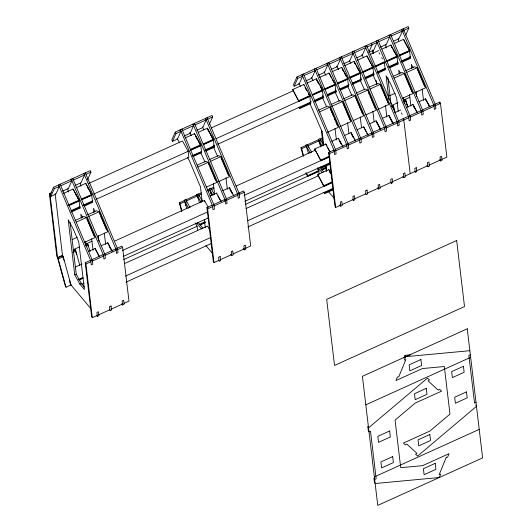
<?xml version="1.0" encoding="UTF-8"?>
<svg xmlns="http://www.w3.org/2000/svg" width="532" height="532" viewBox="0 0 532 532"><rect width="100%" height="100%" fill="white"/><g stroke="black" fill="none" stroke-linecap="round" stroke-linejoin="round"><path stroke-width="0.8" d="M403.934 358.069L405.045 355.363L410.797 354.824M405.045 355.363L405.763 356.673L404.373 360.051L405.816 359.645L398.82 376.723L397.377 377.128L395.981 380.54L422.428 368.556L444.313 366.515L449.972 414.102L429.863 431.086L403.416 443.07L405.437 444.932L406.82 444.054L416.955 453.364L415.572 454.248L417.58 456.09L476.486 406.335L475.768 405.025M53.599 187.217L50.121 194.951L50.833 196.434L55.8 194.18L59.278 186.446L58.567 184.97L53.599 187.217L54.304 188.7L50.833 196.434M70.723 180.282L71.228 179.158L72.718 178.486L104.897 254.396L105.376 258.419L103.886 259.097L103.407 255.067L71.228 179.158M71.893 180.734L60.768 185.774L60.056 184.291L71.188 179.251L71.893 180.734L68.415 188.468L62.483 191.154M84.515 175.015L73.383 180.055L72.678 178.579L83.803 173.532L84.515 175.015L81.037 182.749L75.098 185.435M87.494 179.823L90.972 172.089L90.267 170.606L85.293 172.86L86.004 174.336L90.972 172.089M175.287 132.089L171.809 139.823L172.521 141.306L177.495 139.045L180.973 131.318L180.268 129.835L175.287 132.089L175.999 133.572L172.521 141.306M179.803 130.865L180.308 129.742L181.798 129.07L213.977 204.98L214.456 209.003L212.966 209.681L212.487 205.651L180.308 129.742M193.595 125.599L182.463 130.639L181.758 129.163L192.883 124.116L193.595 125.599L190.117 133.333L184.185 136.019M206.217 119.88L195.084 124.92L194.38 123.444L205.505 118.403L206.217 119.88L202.739 127.614L196.8 130.3M209.196 124.688L212.674 116.954L211.962 115.477L206.995 117.725L207.706 119.208L212.674 116.954M296.956 76.974L293.478 84.708L294.189 86.184L299.157 83.936L302.635 76.202L301.923 74.719L296.956 76.974L297.661 78.45L294.189 86.184M315.25 70.483L304.124 75.524L303.413 74.048L314.545 69.007L315.25 70.483L311.772 78.217L305.84 80.904M326.701 64.319L327.207 63.195L328.696 62.517L360.869 138.433L361.348 142.456L359.858 143.135L359.379 139.105L327.207 63.195M327.872 64.771L316.74 69.812L316.035 68.329L327.16 63.288L327.872 64.771L324.394 72.498L318.455 75.192M340.493 59.052L329.361 64.093L328.65 62.61L339.782 57.569L340.493 59.052L337.015 66.786L331.077 69.473M353.108 53.333L341.983 58.374L341.271 56.897L352.403 51.857L353.108 53.333L349.63 61.067L343.699 63.754M365.73 47.614L354.598 52.661L353.893 51.178L365.019 46.138L365.73 47.614L362.252 55.348L357.058 57.702M369.028 51.724L372.187 44.688L371.482 43.212M377.155 42.44L367.22 46.942L366.508 45.459L376.45 40.957L377.155 42.44L373.677 50.174L368.709 52.422M390.096 35.597L390.601 34.474L422.774 110.383L423.253 114.413L421.763 115.085L421.284 111.062L389.111 35.152L390.601 34.474M389.776 36.721L378.644 41.762L377.939 40.286L389.065 35.245L389.776 36.721L386.298 44.455L380.36 47.142M390.555 34.567L401.687 29.526L402.398 31.009L398.92 38.736L393.727 41.09M403.422 31.361L403.888 30.331L408.855 28.083L408.144 26.6L403.176 28.848L403.888 30.331M405.69 35.112L408.855 28.083M54.304 188.7L59.278 186.446M175.999 133.572L180.973 131.318M297.661 78.45L302.635 76.202M391.266 36.05L402.398 31.009M62.816 255.18L57.536 257.574L56.818 256.264L49.39 193.728L51.651 192.704M184.983 138.001L194.632 133.632L200.697 144.711L200.79 145.469L190.403 150.177M344.503 65.735L354.146 61.366L360.211 72.452L360.304 73.21L349.916 77.911M63.454 193.402L73.097 189.033L79.168 200.118L79.261 200.877L68.874 205.578M76.076 187.69L85.719 183.321L91.79 194.399L91.876 195.158L81.489 199.866M198.516 132.215L207.42 128.185L213.485 139.271L213.578 140.022L203.191 144.731M292.706 89.549L303.839 84.502L309.903 95.587L309.996 96.345L298.864 101.386L292.706 89.549L298.864 101.386M306.811 83.158L316.46 78.789L322.525 89.868L322.618 90.626L312.231 95.334M319.433 77.439L329.075 73.07L335.147 84.156L335.233 84.914L324.846 89.615M332.048 71.72L341.697 67.351L347.762 78.437L347.855 79.195L337.468 83.903M357.291 60.289L366.934 55.92L373.005 67.005L373.092 67.764L362.704 72.465M369.906 54.57L378.811 50.54M382.076 49.057L390.98 45.027L397.052 56.113L397.138 56.864L386.751 61.572M393.953 43.677L403.602 39.308L409.667 50.394L409.76 51.152L399.372 55.853M88.744 183.427L182.463 140.973L188.162 151.307L188.873 157.292L95.873 199.42M211.184 127.959L293.571 90.64M190.31 149.419L200.697 144.711M349.83 77.153L360.211 72.452M68.036 205.159L79.168 200.118M81.403 199.108L91.79 194.399M203.098 143.972L213.485 139.271M298.778 100.628L309.903 95.587M312.138 94.576L322.525 89.868M324.015 89.196L335.147 84.156M337.374 83.145L347.762 78.437M362.618 71.707L373.005 67.005M374.495 66.327L384.882 61.626M386.664 60.814L397.052 56.113M399.279 55.095L409.667 50.394M68.708 205.418L78.537 200.97M81.556 199.6L91.384 195.151M93.652 194.12L188.887 150.975M190.396 150.29L200.976 145.502M203.244 144.471L213.824 139.677M216.092 138.653L309.817 96.192L308.307 93.433M312.836 94.822L322.665 90.374M324.932 89.343L330.219 86.949M331.735 86.264L335.512 84.548M337.78 83.524L347.602 79.075M349.87 78.044L360.457 73.25M362.724 72.226L373.304 67.431M376.324 66.061L383.885 62.636M386.91 61.266L396.732 56.818M399 55.787L409.58 50.992L410.292 56.984L401.221 61.094M375.326 66.753L384.969 62.377M70.936 210.725L79.999 206.615M83.025 205.246L92.854 200.79M192.617 155.597L201.688 151.487M204.714 150.117L214.536 145.668M217.561 144.298L311.28 101.838M314.306 100.468L323.376 96.359M327.153 94.649L336.224 90.54M340.001 88.824L349.072 84.714M352.098 83.344L361.168 79.241M364.945 77.526L374.016 73.416M377.793 71.707L385.354 68.282M388.373 66.912L398.202 62.463M192.65 155.916L201.548 151.886L201.641 152.644L192.737 156.674M352.164 83.65L361.068 79.62L360.31 78.231M71.115 211.324L80.019 207.287L80.113 208.045L71.208 212.082M83.737 205.605L92.641 201.568L92.728 202.326L84.568 206.024M205.438 150.47L214.343 146.44L213.578 145.05M314.472 101.073L323.376 97.043L322.618 95.654M327.094 95.354L335.998 91.324L335.24 89.941M339.715 89.642L348.613 85.605L348.706 86.364L340.547 90.061M364.952 78.204L373.856 74.174L373.098 72.791M377.574 72.492L385.733 68.794M388.998 67.311L397.903 63.281L397.145 61.892M401.62 61.599L410.518 57.562L409.76 56.179M352.251 84.408L361.155 80.379L361.068 79.62M205.525 151.228L214.429 147.198L214.343 146.44M299.716 108.555L310.848 103.514L310.755 102.756L299.629 107.797L299.716 108.555L298.957 107.171M314.565 101.831L323.469 97.802L323.376 97.043M327.187 96.112L336.084 92.083L335.998 91.324M365.038 78.962L373.943 74.932L373.856 74.174M377.66 73.25L385.82 69.552M389.83 67.737L397.989 64.04L397.903 63.281M401.707 62.35L410.611 58.321L410.518 57.562M75.025 220.501L83.93 216.464L86.53 217.475L95.042 237.565L84.654 242.266M87.64 214.782L96.545 210.745L99.145 211.756L107.664 231.846L97.276 236.547M197.465 165.026L205.625 161.329L208.225 162.34L216.743 182.429L206.356 187.131M209.342 159.647L218.246 155.617L220.847 156.621L229.365 176.71L218.233 181.751M318.382 110.25L327.286 106.22L329.887 107.225L338.399 127.314L327.273 132.355M330.997 104.531L339.901 100.501L342.502 101.506L351.02 121.595L339.888 126.643M343.619 98.819L352.523 94.782L355.123 95.793L363.642 115.883L353.255 120.584M356.241 93.1L365.145 89.07L367.745 90.074L376.257 110.164L365.87 114.872M368.856 87.381L377.76 83.351L380.36 84.355L388.879 104.445L377.747 109.486M392.902 76.488L401.806 72.458L404.406 73.463L412.925 93.552L402.538 98.26M405.524 70.776L414.428 66.739L417.028 67.744L425.547 87.833L414.415 92.881M76.142 222.177L86.53 217.475M88.758 216.458L99.145 211.756M197.844 167.041L208.225 162.34M210.459 161.329L220.847 156.621M319.499 111.933L329.887 107.225M331.376 106.546L342.502 101.506M344.736 100.495L355.123 95.793M357.358 94.782L367.745 90.074M369.973 89.063L380.36 84.355M394.019 78.171L404.406 73.463M406.641 72.452L417.028 67.744M72.192 239.566L77.386 237.212M389.331 95.893L395.269 93.206M73.396 249.661L79.328 246.974M86.011 243.949L91.95 241.255M392.018 105.323L397.949 102.629M403.15 100.275L409.826 97.25M73.369 250.399L75.63 249.375M86.191 244.594L87.694 243.909L88.279 245.97M197.738 197.931L196.793 194.486L198.283 193.814L202.26 201.069M211.204 193.914L209.415 188.767L210.905 188.095L214.482 194.626M391.665 106.207L393.175 105.522M403.728 100.741L405.989 99.717M57.609 257.96L62.577 255.706L63.228 256.717L70.982 284.959L66.015 287.214L65.363 286.209L57.609 257.96L58.261 258.964L66.015 287.214M72.97 250.998L75.198 249.993L75.85 250.998L79.727 265.122M85.592 245.285L87.813 244.274L90.161 251.437M181.671 211.463L179.297 202.832L184.278 200.577L186.838 208.531M201.355 192.837L198.389 194.187L199.453 196.694M207.287 190.15L209.515 189.139L211.636 195.503M213.844 187.178L211.005 188.468L211.656 189.472L213.791 188.508M303.333 156.341L300.966 147.71L305.933 145.462L308.493 153.422M320.896 146.905L318.555 139.743L307.423 144.784L308.487 147.298M323.01 137.728L320.045 139.071L321.109 141.579M391.592 106.653L393.075 105.981L393.727 106.992L395.203 112.345M403.469 101.273L405.697 100.269L408.037 107.431M58.261 258.964L63.228 256.717M72.884 252.341L75.85 250.998M86.244 246.289L88.465 245.279M181.891 210.898L179.949 203.836L184.93 201.581M186.419 200.903L197.552 195.862L196.893 194.858L185.768 199.899L186.832 202.413M199.041 195.191L201.262 194.18M207.946 191.154L210.167 190.15M303.559 155.783L301.617 148.721L306.585 146.466M308.075 145.795L319.207 140.754M320.696 140.076L322.924 139.065M392.244 107.664L393.727 106.992M404.121 102.284L406.348 101.273M209.921 196.115L216.597 193.096L221.152 201.409M369.434 123.856L376.111 120.831L380.666 129.143M88.392 251.523L95.068 248.497L99.617 256.81M101.007 245.804L107.69 242.778L112.239 251.091M222.708 190.675L229.385 187.65L233.94 195.962M329.74 156.82L320.836 160.85L314.678 149.007L325.803 143.966L329.98 151.587M331.749 141.273L338.425 138.254L342.974 146.566M344.364 135.56L351.047 132.535L355.595 140.847M356.985 129.841L363.662 126.816L368.217 135.128M382.222 118.41L388.905 115.384L393.454 123.697M394.844 112.691L400.782 110.004M406.268 107.517L412.952 104.491L417.5 112.804M418.89 101.798L425.567 98.772L430.122 107.085M114.486 241.182L204.428 200.438M236.175 186.054L315.536 150.104M75.338 267.064L82.014 264.038M92.315 317.697L91.597 316.387L85.22 262.715L90.187 260.461L90.906 261.771L85.931 264.018L92.315 317.697L97.283 315.443M91.677 259.789L102.802 254.742L103.521 256.052L92.395 261.092M104.299 254.07L115.424 249.029L116.142 250.339L105.01 255.38M214.004 262.569L213.285 261.259L206.908 207.58L211.889 205.325L212.601 206.635L207.626 208.89L214.004 262.569L218.985 260.314M213.379 204.654L224.504 199.613L225.222 200.923L214.09 205.964M225.994 198.935L237.126 193.894L237.844 195.204L226.712 200.245M238.615 193.216L243.583 190.968L244.301 192.278L250.678 245.95L245.711 248.205M335.672 207.447L334.954 206.137L328.577 152.465L333.544 150.217L334.262 151.52L329.288 153.775L335.672 207.447L340.64 205.199M335.034 149.539L346.159 144.498L346.877 145.808L335.752 150.849M347.655 143.82L358.781 138.779L359.499 140.089L348.367 145.13M372.892 132.388L384.018 127.348L384.736 128.658L373.61 133.698M385.514 126.669L396.639 121.629L397.357 122.939L386.225 127.979M398.129 120.957L408.064 116.455L408.782 117.765L398.847 122.26M409.56 115.776L420.686 110.736L421.404 112.046L410.272 117.087M434.797 104.345L439.764 102.091L440.483 103.401L446.86 157.08L441.893 159.327M90.786 260.786L92.275 260.108L60.096 184.198L58.606 184.877L90.786 260.786L91.265 264.816L92.754 264.138L92.275 260.108M103.407 255.067L104.897 254.396M116.023 249.355L117.512 248.677L85.339 172.767L83.85 173.439L116.023 249.355L116.501 253.378L117.991 252.707L117.512 248.677M212.487 205.651L213.977 204.98M225.103 199.939L226.599 199.261L194.419 123.351L192.93 124.023L225.103 199.939L225.581 203.962L227.078 203.291L226.599 199.261M237.724 194.22L239.214 193.542L207.034 117.632L205.545 118.31L237.724 194.22L238.203 198.243L239.693 197.572L239.214 193.542M334.143 150.536L335.632 149.864L303.453 73.955L301.963 74.626L334.143 150.536L334.621 154.566L336.111 153.894L335.632 149.864M346.764 144.824L348.254 144.145L316.075 68.236L314.585 68.914L346.764 144.824L347.243 148.847L348.733 148.175L348.254 144.145M359.379 139.105L360.869 138.433M372.001 133.386L373.491 132.714L341.311 56.804L339.822 57.476L372.001 133.386L372.48 137.416L373.969 136.737L373.491 132.714M384.623 127.673L386.112 126.995L353.933 51.085L352.443 51.764L384.623 127.673L385.102 131.697L386.591 131.025L386.112 126.995M397.238 121.954L398.727 121.276L366.555 45.366L365.065 46.045L397.238 121.954L397.717 125.984L399.206 125.306L398.727 121.276M408.669 116.781L410.159 116.102L377.979 40.193L376.49 40.864L408.669 116.781L409.148 120.804L410.638 120.132L410.159 116.102M421.284 111.062L422.774 110.383M433.906 105.343L435.395 104.671L403.216 28.755L401.727 29.433L433.906 105.343L434.385 109.373L435.874 108.694L435.395 104.671M122.599 247.413L117.632 249.661L116.914 248.351L121.881 246.103L122.599 247.413L128.977 301.085L124.009 303.333M239.333 194.526L244.301 192.278M435.515 105.655L440.483 103.401M320.836 160.85L320.743 160.092L329.647 156.062M122.42 250.499L207.826 211.809M244.108 195.377L329.514 156.681M74.746 274.831L68.202 219.769L73.256 228.993L78.749 241.947L84.402 289.534L79.8 284.048L74.746 274.831L76.236 274.153L70.084 222.383M123.131 256.49L208.537 217.801M244.82 201.362L330.226 162.672M329.76 163.563L321.594 167.261L321.687 168.019L329.847 164.322M199.227 224.424L205.159 221.731M78.437 279.493L82.886 277.471M318.821 170.592L318.907 171.351L307.782 176.391L307.689 175.633L318.821 170.592L317.305 167.819M321.049 169.582L325.504 167.56M200.059 224.843L205.252 222.489M79.135 279.739L82.912 278.023M123.73 259.536L197.04 226.319M200.065 224.956L205.359 222.556M245.412 204.408L317.97 171.537M321.754 169.828L326.289 167.773M79.268 279.912L82.979 278.229M321.887 170.001L326.335 167.986M332.041 182.755L323.875 186.453L317.717 174.609L328.849 169.568L331.882 175.108M124.335 263.699L207.473 226.034L209.774 230.157M246.017 208.571L318.575 175.7M79.8 284.048L81.29 283.376L84.355 287.034M81.815 284.214L84.043 283.204M323.875 186.453L323.788 185.695L331.948 181.997M125.466 276.101L210.872 237.412M247.905 220.634L331.802 182.622M126.177 282.086L211.583 243.397M247.859 226.965L333.271 188.268M333.544 188.827L324.64 192.863L324.726 193.621L333.63 189.585M98.772 314.771L109.898 309.73M111.394 309.052L122.52 304.011M220.474 259.636L231.6 254.595M233.089 253.917L244.221 248.876M342.129 204.521L353.255 199.48M354.751 198.808L365.876 193.761M367.366 193.089L378.498 188.049M379.988 187.37L391.113 182.33M392.609 181.658L403.735 176.611M405.224 175.939L415.159 171.437M416.656 170.759L427.781 165.718M429.271 165.046L440.403 160.006M97.396 316.427L98.892 315.755L98.413 311.725L96.917 312.404L97.396 316.427L96.339 315.17M122.639 304.996L124.129 304.317L123.65 300.294L122.16 300.966L122.639 304.996L121.582 303.732M231.719 255.579L233.209 254.901L232.73 250.878L231.24 251.55L231.719 255.579L230.662 254.316M244.334 249.86L245.831 249.189L245.352 245.159L243.862 245.837L244.334 249.86L243.277 248.604M340.753 206.183L342.249 205.505L341.77 201.482L340.274 202.153L340.753 206.183L339.695 204.92M353.374 200.464L354.864 199.793L354.385 195.763L352.896 196.434L353.374 200.464L352.317 199.207M378.611 189.033L380.107 188.355L379.629 184.331L378.132 185.003L378.611 189.033L377.554 187.769M391.233 183.314L392.722 182.642L392.244 178.612L390.754 179.284L391.233 183.314L390.175 182.057M403.854 177.595L405.344 176.923L404.865 172.893L403.376 173.572L403.854 177.595L402.797 176.338M427.901 166.702L429.391 166.031L428.912 162.001L427.422 162.679L427.901 166.702L426.844 165.445M440.516 160.99L442.006 160.312L441.533 156.282L440.037 156.96L440.516 160.99L439.459 159.726M470.348 354.724L468.858 355.396L474.517 402.983L476.007 402.312M365.803 404.825L470.66 357.324M374.368 476.878L479.219 429.377M405.763 356.673L469.869 350.694M323.622 171.909L320.038 167.647L318.548 168.318L322.133 172.587M328.59 191.693L334.409 198.622M202.985 228.241L198.383 222.755L196.893 223.433L201.495 228.92M205.877 245.545L212.753 253.737M70.424 284.294L90.52 308.241M407.386 105.037L406.727 104.033L407.412 105.276M320.237 144.518L318.555 139.743M300.966 147.71L301.617 148.721M185.309 204.341L185.961 205.345M179.297 202.832L179.949 203.836M76.229 253.757L76.881 254.762M63.607 259.476L64.266 260.481M69.3 280.191L69.951 281.195M70.33 283.955L70.982 284.959M404.067 40.758L409.76 51.152M413.264 67.87L411.322 64.325L411.815 68.435M426.039 100.222L429.45 106.46M425.886 100.109L426.637 101.492M428.526 104.937L429.284 106.32M391.452 46.477L397.138 56.864M391.299 46.364L392.051 47.747M393.939 51.192L394.697 52.575M397.231 62.65L397.989 64.04M400.257 72.877L398.707 70.044L399.193 74.154M416.829 112.172L412.952 104.491M413.643 106.52L414.401 107.896M416.29 111.348L417.041 112.724M379.057 52.768L379.808 54.151M381.697 57.602L382.455 58.979M401.401 112.924L402.159 114.307M403.096 118.703L403.815 120.013L410.192 173.685M370.817 63.607L366.934 55.92M371.575 64.99L373.092 67.764M373.185 73.542L373.943 74.932M361.893 54.696L363.482 57.602M373.025 75.025L377.122 84.063M392.782 123.065L388.905 115.384M389.218 116.721L389.976 118.097M390.727 119.481L392.616 122.932M355.376 64.199L354.146 61.366M357.271 67.664L359.167 71.128M354.631 62.976L355.389 64.352M356.141 65.735L358.029 69.187M360.25 77.931L361.009 79.308L360.297 73.323M349.278 60.415L350.867 63.315M360.403 80.738L364.5 89.775M378.857 126.436L376.111 120.831M379.615 127.82L380.373 129.203M376.975 123.125L377.733 124.508M378.485 125.885L380.373 129.336M346.339 76.422L341.697 67.351M347.097 77.812L347.855 79.195M342.389 69.379L343.147 70.763M345.035 74.207L345.787 75.591M336.656 66.134L338.645 69.759M347.782 86.457L351.885 95.494M366.029 131.73L363.662 126.816M366.787 133.113L367.925 135.195M331.443 77.985L329.075 73.07M332.201 79.368L334.096 82.832M335.326 90.699L336.084 92.083M324.035 71.847L326.023 75.478M335.167 92.176L339.263 101.213M351.891 134.676L353.787 138.14M354.545 139.524L355.303 140.913M351.359 133.871L353.248 137.323M316.926 80.239L319.2 84.395M319.958 85.778L322.618 90.626M316.773 80.126L318.661 83.577M320.55 87.022L322.439 90.473L323.15 96.458M322.711 96.412L323.469 97.802M311.42 77.566L313.009 80.472M322.545 97.888L326.648 106.925M339.655 141.086L341.551 144.551M339.117 140.282L341.005 143.726M305.062 87.341L306.964 90.806M308.859 94.27L309.996 96.345M305.667 88.605L306.419 89.981M298.798 83.285L300.387 86.184M309.923 103.607L322.106 131.703L323.762 145.648M322.106 131.703L321.388 130.393L323.143 145.163M326.655 146.107L325.803 143.966M327.413 147.497L329.9 152.205M328.577 152.465L329.288 153.775M323.123 144.505L319.938 138.699L318.449 139.371L322.026 145.908M330.452 173.093L328.849 169.568M329.541 171.597L330.299 172.973M314.678 149.007L320.743 160.092M320.929 166.636L321.687 168.019M311.692 152.398L307.323 144.411L305.834 145.09L310.203 153.076M317.77 169.269L318.907 171.351M317.717 174.609L323.788 185.695M323.968 192.232L324.726 193.621M306.173 172.86L307.689 175.633M305.887 172.927L307.782 176.391M207.886 129.635L213.578 140.022M207.739 129.522L209.628 132.973M210.379 134.35L212.268 137.801M213.671 145.808L214.429 147.198M202.379 126.962L203.969 129.868M213.505 147.284L217.608 156.328M232.511 193.947L229.385 187.65M230.083 189.678L231.972 193.123M195.477 135.773L200.79 145.469M195.497 135.926L197.385 139.377M198.137 140.761L200.783 145.588L201.495 151.573M189.758 132.681L191.347 135.58M200.89 153.003L204.986 162.041M217.827 195.929L220.86 201.468M209.415 188.767L212.993 195.304M177.143 138.393L179.523 142.749M187.477 157.273L189.458 160.897L200.444 186.812L202.2 201.581M208.245 207.32L204.468 200.418L204.64 201.914M206.908 207.58L207.626 208.89M196.793 194.486L201.169 202.473M190.037 207.513L185.668 199.527L184.172 200.205L188.547 208.185M195.191 222.855L197.079 226.306L197.611 230.795M91.497 194.466L85.719 183.321M87.547 187.417L88.305 188.793M90.194 192.245L90.945 193.621M94.995 211.171L93.446 208.338L93.931 212.441M111.946 251.157L107.69 242.778M109.891 247.566L110.649 248.949M79.261 200.877L73.097 189.033M75.305 193.821L76.063 195.204M77.951 198.649L78.703 200.032M79.354 206.662L80.113 208.045M82.766 217.601L80.824 214.05L81.31 218.16M98.952 256.185L95.068 248.497M49.39 193.728L50.108 195.038L57.536 257.574M85.22 262.715L85.931 264.018M76.236 274.153L81.29 283.376M417.327 69.12L424.569 86.197M404.712 74.839L411.948 91.916M380.666 85.732L387.901 102.809M368.357 92.196L369.301 94.417M369.933 95.906L370.877 98.134M371.509 99.617L375.286 108.528M355.742 97.908L362.352 113.502M342.808 102.882L350.043 119.959M330.186 108.601L332.074 113.057M332.706 114.54L333.65 116.767M334.276 118.25L335.22 120.478M335.852 121.968L337.428 125.678M221.146 157.997L228.388 175.075M208.531 163.716L209.156 165.199M209.788 166.682L215.453 180.049M99.451 213.133L100.076 214.615M100.708 216.098L106.373 229.465M86.829 218.845L94.071 235.922M405.597 99.896L406.521 103.281M392.975 105.609L394.112 109.745M197.552 195.862L199.46 202.818M75.092 249.621L76.043 253.066M63.235 258.093L62.477 255.333L55.142 193.628M69.506 280.943L70.124 283.204M439.764 102.091L439.957 103.72M425.567 98.772L425.66 99.531M422.155 88.97L423.525 100.455M416.137 91.59L416.722 96.525M403.602 39.308L403.688 40.066M409.54 94.683L410.904 106.174M398.262 38.184L398.654 41.476M403.515 97.309L404.3 103.886M396.965 56.711L397.677 62.696M390.98 45.027L391.073 45.785M398.189 111.068L396.626 97.941L391.133 84.98L386.086 75.763L388.919 99.59M385.74 44.721L386.132 48.013M387.868 77.552L390.993 103.846M384.343 62.43L385.055 68.415M385.494 105.575L386.857 117.067M373.118 50.44L373.511 53.732M372.5 49.955L372.892 53.247M376.117 80.399L376.609 84.515M372.919 67.604L373.63 73.596M372.872 111.294L374.142 121.961M360.25 117.013L361.521 127.68M347.675 79.042L348.387 85.027M351.047 132.535L351.133 133.293M347.635 122.726L348.899 133.392M335.06 84.754L335.772 90.746M338.425 138.254L338.512 139.005M335.014 128.445L336.377 139.929M316.46 78.789L316.547 79.547M326.103 165.339L326.781 171.085M325.577 165.671L326.262 171.417M309.817 96.192L310.528 102.177M318.735 171.191L319.087 174.19M303.839 84.502L303.925 85.26M225.98 177.841L227.344 189.332M213.398 139.869L214.11 145.854M216.597 193.096L216.69 193.847M207.42 128.185L207.507 128.944M213.359 183.56L214.629 194.227M194.632 133.632L194.719 134.39M204.348 219.636L205.319 227.836M104.279 232.976L105.642 244.461M98.254 235.603L98.939 241.355M91.704 195.005L92.415 200.99M91.657 238.695L93.02 250.18M80.478 183.015L80.871 186.306M85.632 241.315L86.224 246.25M79.082 200.724L79.793 206.709M67.857 188.734L68.249 192.025M446.202 457.48L439.206 474.557L440.649 474.152L439.266 477.537L375.153 483.508L374.442 482.205L373.963 478.175L374.674 479.485L376.164 478.807L370.511 431.219L369.022 431.898L368.304 430.588L367.825 426.558L368.543 427.868L427.449 378.112L429.457 379.961L428.067 380.839L438.202 390.156L439.592 389.278L441.613 391.133L415.166 403.116L395.057 420.1L400.709 467.688L422.594 465.653L449.041 453.67L447.645 457.081L446.202 457.48M371.403 133.066L360.27 138.107L360.989 139.417L372.121 134.37L371.403 133.066M433.307 105.017L422.175 110.058L422.893 111.368L434.026 106.327L433.307 105.017M111.028 306.006L109.539 306.685L110.018 310.715L111.507 310.036L111.028 306.006M220.108 256.59L218.619 257.269L219.098 261.298L220.587 260.62L220.108 256.59M367.007 190.044L365.517 190.722L365.996 194.745L367.486 194.074L367.007 190.044M416.29 167.72L414.8 168.391L415.279 172.421L416.769 171.743L416.29 167.72M456.662 240.511L326.681 299.39L334.535 365.437L464.509 306.558L456.662 240.511M467.269 328.803L362.412 376.31L377.753 505.4L482.61 457.899L467.269 328.803M420.912 359.519L409.135 364.859L409.846 370.844L421.623 365.504L420.912 359.519M463.432 366.289L451.648 371.629L452.36 377.614L464.143 372.274L463.432 366.289M426.272 388.36L414.488 393.7L415.199 399.685L426.983 394.352L426.272 388.36M466.471 391.891L454.687 397.224L455.399 403.209L467.182 397.876L466.471 391.891M389.623 430.993L377.84 436.333L378.551 442.318L390.335 436.978L389.623 430.993M429.829 434.524L418.046 439.858L418.757 445.849L430.541 440.509L429.829 434.524M392.669 456.596L380.885 461.929L381.597 467.921L393.381 462.581L392.669 456.596M435.183 463.365L423.399 468.705L424.11 474.69L435.894 469.35L435.183 463.365"/></g></svg>
